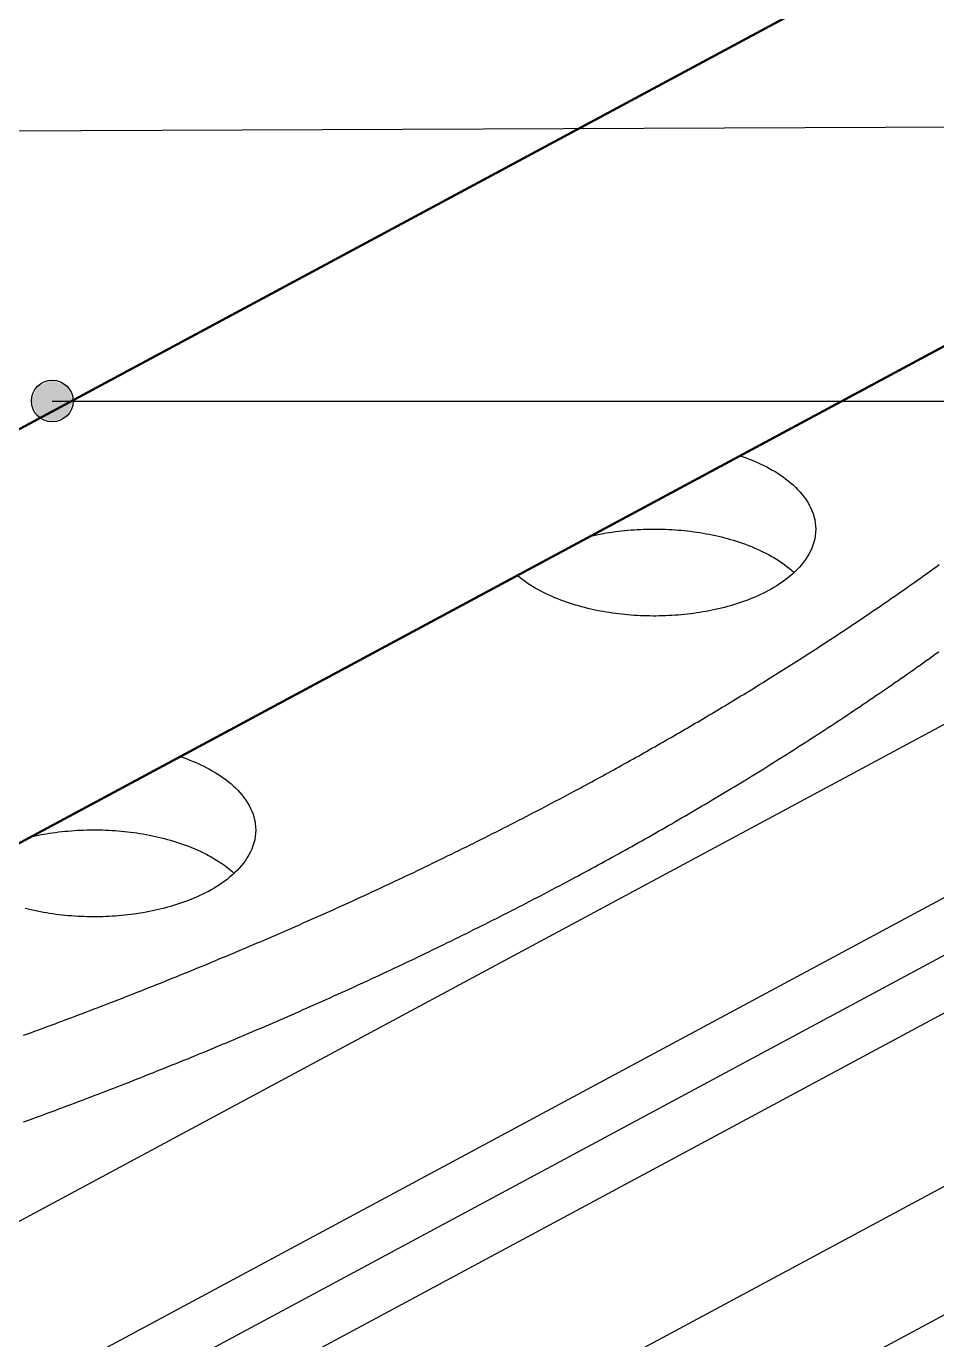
# Model space of a CAD drawing. Header units: millimetres. Extents: x 0 to 841, y 0 to 594.
# Drawn here: x 417.5 to 452.4, y 231.7 to 282 of the extents above; entities that cross this region are included whole.
import ezdxf

# ---------------------------------------------------------------- set-up
doc = ezdxf.new("R2010")
doc.units = ezdxf.units.MM
for name, color, linetype, lineweight in [('ACH', 7, 'CONTINUOUS', 13), ('COTA', 7, 'CONTINUOUS', 25), ('FINA', 7, 'CONTINUOUS', 25), ('VIS', 7, 'CONTINUOUS', 50)]:
    doc.layers.add(name, color=color, linetype=linetype, lineweight=lineweight)

msp = doc.modelspace()

# ---------------------------------------------------------------- hatches: boundary and pattern name
at = {"layer": 'ACH'}
h = msp.add_hatch(color=7, dxfattribs=at)
h.dxf.hatch_style = 1
h.paths.add_polyline_path([(419.261, 267.676), (419.026, 268.242), (418.461, 268.476), (417.895, 268.242), (417.661, 267.676), (417.895, 267.11), (418.461, 266.876), (419.026, 267.11)])

# ---------------------------------------------------------------- linework, layer by layer
at = {"layer": 'COTA'}
for p, q in [((416.491, 278.038), (570.133, 278.656)), ((418.461, 267.676), (549.644, 267.676))]:
    msp.add_line(p, q, dxfattribs=at)
msp.add_circle((418.461, 267.676), 0.8, dxfattribs=at)
at = {"layer": 'FINA'}
for points in [[(335.5, 169.746), (597.437, 310.379)], [(414.996, 265.426), (474.035, 297.124)], [(414.996, 249.554), (474.035, 281.252)], [(392.051, 222.747), (497.574, 279.402)], [(398.238, 219.425), (503.762, 276.08)], [(398.238, 217.21), (503.762, 273.865)], [(402.363, 217.21), (507.887, 273.865)], [(408.551, 213.888), (514.074, 270.543)], [(444.842, 265.578), (444.958, 265.538), (445.074, 265.496), (445.189, 265.453), (445.303, 265.407), (445.416, 265.359), (445.528, 265.31), (445.64, 265.258), (445.75, 265.205), (445.86, 265.149), (445.968, 265.091), (446.075, 265.031), (446.181, 264.969), (446.285, 264.904), (446.388, 264.836), (446.489, 264.767), (446.588, 264.694), (446.685, 264.619), (446.779, 264.541), (446.872, 264.46), (446.961, 264.376), (447.048, 264.289), (447.132, 264.199), (447.212, 264.106), (447.288, 264.009), (447.359, 263.91), (447.426, 263.807), (447.488, 263.701), (447.544, 263.591), (447.594, 263.479), (447.637, 263.364), (447.673, 263.247), (447.702, 263.128), (447.723, 263.007), (447.735, 262.885), (447.74, 262.762)], [(439.111, 262.501), (439.228, 262.527), (439.346, 262.552), (439.464, 262.575), (439.583, 262.597), (439.702, 262.618), (439.82, 262.637), (439.94, 262.655), (440.059, 262.671), (440.179, 262.686), (440.298, 262.7), (440.418, 262.712), (440.538, 262.724), (440.658, 262.734), (440.778, 262.742), (440.899, 262.75), (441.019, 262.756), (441.139, 262.761), (441.26, 262.764), (441.38, 262.766), (441.501, 262.768), (441.621, 262.767), (441.742, 262.766), (441.862, 262.763), (441.982, 262.759), (442.103, 262.754), (442.223, 262.747), (442.343, 262.74), (442.464, 262.731), (442.584, 262.72), (442.704, 262.709), (442.823, 262.696), (442.943, 262.681), (443.062, 262.666), (443.182, 262.649), (443.301, 262.631), (443.42, 262.611), (443.538, 262.59), (443.657, 262.568), (443.775, 262.544), (443.893, 262.519), (444.01, 262.492), (444.127, 262.464), (444.244, 262.435), (444.361, 262.403), (444.477, 262.371), (444.592, 262.337), (444.707, 262.301), (444.822, 262.263), (444.936, 262.224), (445.049, 262.183), (445.162, 262.141), (445.274, 262.097), (445.385, 262.05), (445.496, 262.002), (445.605, 261.952), (445.714, 261.901), (445.822, 261.847), (445.928, 261.791), (446.034, 261.732), (446.138, 261.672), (446.241, 261.609), (446.342, 261.544), (446.442, 261.477), (446.54, 261.407), (446.637, 261.335), (446.731, 261.259), (446.823, 261.182), (446.912, 261.101)], [(447.74, 262.762), (447.735, 262.637), (447.722, 262.513), (447.701, 262.39), (447.671, 262.269), (447.634, 262.15), (447.589, 262.033), (447.538, 261.92), (447.48, 261.809), (447.417, 261.702), (447.348, 261.598), (447.274, 261.497), (447.196, 261.399), (447.114, 261.305), (447.029, 261.215), (446.94, 261.127), (446.848, 261.042), (446.754, 260.961), (446.657, 260.883), (446.557, 260.807), (446.456, 260.734), (446.353, 260.664), (446.248, 260.596), (446.141, 260.531), (446.033, 260.469), (445.924, 260.409)], [(438.625, 252.797), (438.731, 252.854), (438.836, 252.911), (438.942, 252.968), (439.048, 253.025), (439.153, 253.082), (439.259, 253.139), (439.364, 253.197), (439.469, 253.254), (439.575, 253.312), (439.68, 253.369), (439.785, 253.427), (439.89, 253.485), (439.995, 253.543), (440.1, 253.601), (440.205, 253.659), (440.31, 253.717), (440.415, 253.775), (440.52, 253.834), (440.625, 253.892), (440.73, 253.951), (440.834, 254.009), (440.939, 254.068), (441.044, 254.127), (441.148, 254.186), (441.253, 254.245), (441.357, 254.304), (441.461, 254.363), (441.566, 254.422), (441.67, 254.482), (441.774, 254.541), (441.879, 254.601), (441.983, 254.661), (442.087, 254.72), (442.191, 254.78), (442.295, 254.84), (442.399, 254.9), (442.502, 254.96), (442.606, 255.021), (442.71, 255.081), (442.814, 255.141), (442.917, 255.202), (443.021, 255.262), (443.124, 255.323), (443.228, 255.384), (443.331, 255.445), (443.435, 255.506), (443.538, 255.567), (443.641, 255.628), (443.744, 255.689), (443.847, 255.751), (443.95, 255.812), (444.053, 255.874), (444.156, 255.935), (444.259, 255.997), (444.362, 256.059), (444.465, 256.121), (444.568, 256.183), (444.67, 256.245), (444.773, 256.308), (444.875, 256.37), (444.978, 256.432), (445.08, 256.495), (445.183, 256.558), (445.285, 256.62), (445.387, 256.683), (445.489, 256.746), (445.591, 256.809), (445.694, 256.872), (445.796, 256.935), (445.897, 256.999), (445.999, 257.062), (446.101, 257.126), (446.203, 257.189), (446.305, 257.253), (446.406, 257.317), (446.508, 257.381), (446.609, 257.445), (446.711, 257.509), (446.812, 257.573), (446.913, 257.638), (447.015, 257.702), (447.116, 257.766), (447.217, 257.831), (447.318, 257.896), (447.419, 257.961), (447.52, 258.026), (447.621, 258.091), (447.722, 258.156), (447.822, 258.221), (447.923, 258.286), (448.024, 258.352), (448.124, 258.417), (448.225, 258.483), (448.325, 258.549), (448.425, 258.614), (448.526, 258.68), (448.626, 258.746), (448.726, 258.813), (448.826, 258.879), (448.926, 258.945), (449.026, 259.012), (449.126, 259.078), (449.225, 259.145), (449.325, 259.212), (449.425, 259.278), (449.524, 259.345), (449.624, 259.413), (449.723, 259.48), (449.823, 259.547), (449.922, 259.614), (450.021, 259.682), (450.12, 259.749), (450.22, 259.817), (450.319, 259.885), (450.417, 259.953), (450.516, 260.021), (450.615, 260.089), (450.714, 260.157), (450.813, 260.226), (450.911, 260.294), (451.01, 260.362), (451.108, 260.431), (451.206, 260.5), (451.305, 260.569), (451.403, 260.638), (451.501, 260.707), (451.599, 260.776), (451.697, 260.845), (451.795, 260.915), (451.893, 260.984), (451.991, 261.054), (452.088, 261.123), (452.186, 261.193), (452.283, 261.263), (452.381, 261.333), (452.478, 261.403)], [(445.924, 260.409), (445.818, 260.353), (445.71, 260.299), (445.601, 260.247), (445.492, 260.197), (445.381, 260.15), (445.27, 260.104), (445.158, 260.059), (445.046, 260.017), (444.932, 259.976), (444.818, 259.937), (444.704, 259.9), (444.589, 259.864), (444.474, 259.83), (444.358, 259.797), (444.242, 259.766), (444.125, 259.737), (444.008, 259.709), (443.891, 259.682), (443.773, 259.657), (443.655, 259.633), (443.537, 259.611), (443.418, 259.59), (443.299, 259.571), (443.18, 259.553), (443.061, 259.536), (442.942, 259.52), (442.823, 259.506), (442.703, 259.493), (442.583, 259.481), (442.463, 259.471), (442.343, 259.462), (442.223, 259.454), (442.103, 259.448), (441.983, 259.442), (441.862, 259.438), (441.742, 259.436), (441.622, 259.434), (441.501, 259.434), (441.381, 259.435), (441.261, 259.437), (441.141, 259.441), (441.02, 259.446), (440.9, 259.452), (440.78, 259.459), (440.66, 259.468), (440.54, 259.478), (440.42, 259.489), (440.301, 259.501), (440.181, 259.515), (440.062, 259.53), (439.942, 259.547), (439.823, 259.564), (439.705, 259.583), (439.586, 259.604), (439.468, 259.626), (439.35, 259.649), (439.232, 259.674), (439.114, 259.7), (438.997, 259.727), (438.88, 259.756), (438.764, 259.787), (438.648, 259.819), (438.532, 259.852), (438.417, 259.888), (438.303, 259.924), (438.189, 259.963), (438.075, 260.003), (437.962, 260.045), (437.85, 260.088), (437.739, 260.134), (437.628, 260.181), (437.518, 260.23), (437.409, 260.281), (437.301, 260.334), (437.194, 260.39), (437.089, 260.447), (436.984, 260.506), (436.881, 260.568), (436.779, 260.632), (436.678, 260.698), (436.58, 260.767), (436.483, 260.839), (436.388, 260.913), (436.295, 260.989)], [(438.625, 249.475), (438.754, 249.545), (438.884, 249.614), (439.013, 249.684), (439.142, 249.754), (439.271, 249.824), (439.4, 249.894), (439.529, 249.964), (439.657, 250.035), (439.786, 250.106), (439.915, 250.176), (440.043, 250.247), (440.172, 250.318), (440.3, 250.389), (440.428, 250.461), (440.557, 250.532), (440.685, 250.604), (440.813, 250.675), (440.941, 250.747), (441.069, 250.819), (441.197, 250.891), (441.325, 250.963), (441.452, 251.036), (441.58, 251.108), (441.707, 251.181), (441.835, 251.254), (441.962, 251.327), (442.09, 251.4), (442.217, 251.473), (442.344, 251.547), (442.471, 251.62), (442.598, 251.694), (442.725, 251.768), (442.852, 251.841), (442.978, 251.916), (443.105, 251.99), (443.232, 252.064), (443.358, 252.139), (443.485, 252.213), (443.611, 252.288), (443.737, 252.363), (443.863, 252.438), (443.989, 252.513), (444.115, 252.589), (444.241, 252.664), (444.367, 252.74), (444.493, 252.816), (444.618, 252.892), (444.744, 252.968), (444.869, 253.044), (444.995, 253.121), (445.12, 253.197), (445.245, 253.274), (445.37, 253.351), (445.495, 253.428), (445.62, 253.505), (445.745, 253.582), (445.87, 253.659), (445.994, 253.737), (446.119, 253.815), (446.243, 253.893), (446.368, 253.971), (446.492, 254.049), (446.616, 254.127), (446.74, 254.206), (446.864, 254.284), (446.988, 254.363), (447.112, 254.442), (447.235, 254.521), (447.359, 254.6), (447.482, 254.679), (447.606, 254.759), (447.729, 254.839), (447.852, 254.918), (447.975, 254.998), (448.098, 255.079), (448.221, 255.159), (448.344, 255.239), (448.467, 255.32), (448.59, 255.401), (448.712, 255.481), (448.834, 255.562), (448.957, 255.644), (449.079, 255.725), (449.201, 255.806), (449.323, 255.888), (449.445, 255.97), (449.567, 256.052), (449.688, 256.134), (449.81, 256.216), (449.931, 256.299), (450.053, 256.381), (450.174, 256.464), (450.295, 256.547), (450.416, 256.63), (450.537, 256.713), (450.658, 256.797), (450.779, 256.88), (450.899, 256.964), (451.02, 257.048), (451.14, 257.132), (451.261, 257.216), (451.381, 257.3), (451.501, 257.385), (451.621, 257.469), (451.741, 257.554), (451.86, 257.639), (451.98, 257.724), (452.099, 257.809), (452.219, 257.895), (452.338, 257.98), (452.457, 258.066)], [(423.366, 254.048), (423.482, 254.008), (423.598, 253.966), (423.712, 253.922), (423.826, 253.876), (423.94, 253.829), (424.052, 253.779), (424.163, 253.728), (424.274, 253.674), (424.383, 253.619), (424.492, 253.561), (424.599, 253.501), (424.704, 253.438), (424.809, 253.373), (424.911, 253.306), (425.012, 253.236), (425.111, 253.164), (425.208, 253.088), (425.303, 253.01), (425.396, 252.929), (425.485, 252.846), (425.572, 252.759), (425.655, 252.669), (425.735, 252.575), (425.811, 252.479), (425.883, 252.379), (425.95, 252.276), (426.012, 252.17), (426.068, 252.061), (426.118, 251.949), (426.161, 251.834), (426.197, 251.717), (426.226, 251.597), (426.247, 251.476), (426.259, 251.354), (426.263, 251.231)], [(417.362, 243.362), (417.513, 243.417), (417.664, 243.472), (417.815, 243.527), (417.965, 243.583), (418.116, 243.638), (418.266, 243.694), (418.417, 243.75), (418.568, 243.806), (418.718, 243.862), (418.868, 243.918), (419.019, 243.974), (419.169, 244.031), (419.319, 244.087), (419.47, 244.144), (419.62, 244.201), (419.77, 244.258), (419.92, 244.315), (420.07, 244.372), (420.22, 244.43), (420.37, 244.487), (420.52, 244.545), (420.669, 244.603), (420.819, 244.66), (420.969, 244.719), (421.119, 244.777), (421.268, 244.835), (421.418, 244.894), (421.567, 244.952), (421.717, 245.011), (421.866, 245.07), (422.015, 245.129), (422.165, 245.188), (422.314, 245.247), (422.463, 245.307), (422.612, 245.366), (422.761, 245.426), (422.91, 245.486), (423.059, 245.546), (423.208, 245.606), (423.357, 245.666), (423.506, 245.726), (423.654, 245.787), (423.803, 245.847), (423.952, 245.908), (424.1, 245.969), (424.249, 246.03), (424.397, 246.091), (424.546, 246.153), (424.694, 246.214), (424.842, 246.276), (424.99, 246.338), (425.139, 246.399), (425.287, 246.461), (425.435, 246.524), (425.583, 246.586), (425.731, 246.648), (425.879, 246.711), (426.026, 246.774), (426.174, 246.837), (426.322, 246.9), (426.469, 246.963), (426.617, 247.026), (426.764, 247.09), (426.912, 247.153), (427.059, 247.217), (427.207, 247.281), (427.354, 247.345), (427.501, 247.409), (427.648, 247.473), (427.795, 247.538), (427.942, 247.602), (428.089, 247.667), (428.236, 247.732), (428.383, 247.797), (428.53, 247.862), (428.676, 247.927), (428.823, 247.993), (428.969, 248.059), (429.116, 248.124), (429.262, 248.19), (429.409, 248.256), (429.555, 248.322), (429.701, 248.389), (429.847, 248.455), (429.993, 248.522), (430.139, 248.589), (430.285, 248.656), (430.431, 248.723), (430.577, 248.79), (430.723, 248.857), (430.869, 248.925), (431.014, 248.992), (431.16, 249.06), (431.305, 249.128), (431.451, 249.196), (431.596, 249.265), (431.741, 249.333), (431.886, 249.402), (432.032, 249.47), (432.177, 249.539), (432.322, 249.608), (432.466, 249.677), (432.611, 249.747), (432.756, 249.816), (432.901, 249.886), (433.045, 249.955), (433.19, 250.025), (433.334, 250.095), (433.479, 250.166), (433.623, 250.236), (433.767, 250.307), (433.912, 250.377), (434.056, 250.448), (434.2, 250.519), (434.344, 250.59), (434.487, 250.661), (434.631, 250.733), (434.775, 250.804), (434.919, 250.876), (435.062, 250.948), (435.206, 251.02), (435.349, 251.092), (435.492, 251.165), (435.636, 251.237), (435.779, 251.31), (435.922, 251.383), (436.065, 251.456), (436.208, 251.529), (436.351, 251.602), (436.493, 251.676), (436.636, 251.75), (436.779, 251.823), (436.921, 251.897), (437.064, 251.971), (437.206, 252.046), (437.348, 252.12), (437.491, 252.195), (437.633, 252.269), (437.775, 252.344), (437.917, 252.419), (438.058, 252.495), (438.2, 252.57), (438.342, 252.646), (438.483, 252.721), (438.625, 252.797)], [(417.634, 250.971), (417.752, 250.997), (417.87, 251.021), (417.988, 251.045), (418.107, 251.067), (418.225, 251.087), (418.344, 251.106), (418.463, 251.124), (418.583, 251.141), (418.702, 251.156), (418.822, 251.17), (418.942, 251.182), (419.062, 251.193), (419.182, 251.203), (419.302, 251.212), (419.422, 251.219), (419.543, 251.225), (419.663, 251.23), (419.784, 251.234), (419.904, 251.236), (420.024, 251.237), (420.145, 251.237), (420.265, 251.235), (420.386, 251.233), (420.506, 251.229), (420.627, 251.223), (420.747, 251.217), (420.867, 251.209), (420.987, 251.2), (421.107, 251.19), (421.227, 251.178), (421.347, 251.165), (421.467, 251.151), (421.586, 251.135), (421.706, 251.118), (421.825, 251.1), (421.944, 251.081), (422.062, 251.06), (422.181, 251.037), (422.299, 251.014), (422.417, 250.988), (422.534, 250.962), (422.651, 250.934), (422.768, 250.904), (422.884, 250.873), (423, 250.84), (423.116, 250.806), (423.231, 250.77), (423.345, 250.733), (423.459, 250.694), (423.573, 250.653), (423.686, 250.61), (423.798, 250.566), (423.909, 250.52), (424.019, 250.472), (424.129, 250.422), (424.238, 250.37), (424.345, 250.316), (424.452, 250.26), (424.558, 250.202), (424.662, 250.142), (424.765, 250.079), (424.866, 250.014), (424.966, 249.947), (425.064, 249.877), (425.161, 249.804), (425.255, 249.729), (425.347, 249.651), (425.436, 249.57)], [(426.263, 251.231), (426.259, 251.107), (426.246, 250.983), (426.225, 250.86), (426.195, 250.739), (426.158, 250.619), (426.113, 250.503), (426.062, 250.389), (426.004, 250.279), (425.94, 250.171), (425.872, 250.067), (425.798, 249.966), (425.72, 249.869), (425.638, 249.775), (425.553, 249.684), (425.464, 249.596), (425.372, 249.512), (425.277, 249.431), (425.18, 249.352), (425.081, 249.276), (424.98, 249.204), (424.877, 249.134), (424.772, 249.066), (424.665, 249.001), (424.557, 248.938), (424.448, 248.878)], [(417.362, 240.04), (417.513, 240.095), (417.664, 240.15), (417.815, 240.205), (417.965, 240.261), (418.116, 240.316), (418.266, 240.372), (418.417, 240.428), (418.568, 240.484), (418.718, 240.54), (418.868, 240.596), (419.019, 240.652), (419.169, 240.709), (419.319, 240.765), (419.47, 240.822), (419.62, 240.879), (419.77, 240.936), (419.92, 240.993), (420.07, 241.05), (420.22, 241.108), (420.37, 241.165), (420.52, 241.223), (420.669, 241.281), (420.819, 241.338), (420.969, 241.396), (421.119, 241.455), (421.268, 241.513), (421.418, 241.571), (421.567, 241.63), (421.717, 241.689), (421.866, 241.748), (422.015, 241.807), (422.165, 241.866), (422.314, 241.925), (422.463, 241.984), (422.612, 242.044), (422.761, 242.104), (422.91, 242.164), (423.059, 242.223), (423.208, 242.284), (423.357, 242.344), (423.506, 242.404), (423.654, 242.465), (423.803, 242.525), (423.952, 242.586), (424.1, 242.647), (424.249, 242.708), (424.397, 242.769), (424.546, 242.831), (424.694, 242.892), (424.842, 242.954), (424.99, 243.016), (425.139, 243.077), (425.287, 243.139), (425.435, 243.202), (425.583, 243.264), (425.731, 243.326), (425.879, 243.389), (426.026, 243.452), (426.174, 243.515), (426.322, 243.578), (426.469, 243.641), (426.617, 243.704), (426.764, 243.768), (426.912, 243.831), (427.059, 243.895), (427.207, 243.959), (427.354, 244.023), (427.501, 244.087), (427.648, 244.151), (427.795, 244.216), (427.942, 244.28), (428.089, 244.345), (428.236, 244.41), (428.383, 244.475), (428.53, 244.54), (428.676, 244.605), (428.823, 244.671), (428.969, 244.737), (429.116, 244.802), (429.262, 244.868), (429.409, 244.934), (429.555, 245), (429.701, 245.067), (429.847, 245.133), (429.993, 245.2), (430.139, 245.267), (430.285, 245.334), (430.431, 245.401), (430.577, 245.468), (430.723, 245.535), (430.869, 245.603), (431.014, 245.67), (431.16, 245.738), (431.305, 245.806), (431.451, 245.874), (431.596, 245.943), (431.741, 246.011), (431.886, 246.079), (432.032, 246.148), (432.177, 246.217), (432.322, 246.286), (432.466, 246.355), (432.611, 246.425), (432.756, 246.494), (432.901, 246.564), (433.045, 246.633), (433.19, 246.703), (433.334, 246.773), (433.479, 246.844), (433.623, 246.914), (433.767, 246.984), (433.912, 247.055), (434.056, 247.126), (434.2, 247.197), (434.344, 247.268), (434.487, 247.339), (434.631, 247.411), (434.775, 247.482), (434.919, 247.554), (435.062, 247.626), (435.206, 247.698), (435.349, 247.77), (435.492, 247.843), (435.636, 247.915), (435.779, 247.988), (435.922, 248.061), (436.065, 248.134), (436.208, 248.207), (436.351, 248.28), (436.493, 248.354), (436.636, 248.427), (436.779, 248.501), (436.921, 248.575), (437.064, 248.649), (437.206, 248.724), (437.348, 248.798), (437.491, 248.873), (437.633, 248.947), (437.775, 249.022), (437.917, 249.097), (438.058, 249.173), (438.2, 249.248), (438.342, 249.323), (438.483, 249.399), (438.625, 249.475)], [(424.448, 248.878), (424.342, 248.823), (424.234, 248.769), (424.126, 248.717), (424.016, 248.667), (423.906, 248.62), (423.795, 248.574), (423.684, 248.53), (423.571, 248.487), (423.458, 248.447), (423.345, 248.408), (423.231, 248.37), (423.116, 248.335), (423.001, 248.3), (422.885, 248.268), (422.769, 248.237), (422.653, 248.207), (422.536, 248.179), (422.419, 248.153), (422.301, 248.128), (422.184, 248.104), (422.066, 248.082), (421.947, 248.061), (421.829, 248.041), (421.71, 248.023), (421.591, 248.006), (421.472, 247.99), (421.353, 247.976), (421.234, 247.963), (421.114, 247.952), (420.994, 247.941), (420.875, 247.932), (420.755, 247.924), (420.635, 247.918), (420.515, 247.912), (420.395, 247.908), (420.275, 247.905), (420.155, 247.904), (420.035, 247.904), (419.915, 247.905), (419.795, 247.907), (419.675, 247.91), (419.555, 247.915), (419.435, 247.921), (419.315, 247.928), (419.195, 247.937), (419.075, 247.946), (418.956, 247.957), (418.836, 247.97), (418.717, 247.983), (418.598, 247.998), (418.479, 248.014), (418.36, 248.032), (418.241, 248.051), (418.123, 248.071), (418.005, 248.093), (417.887, 248.116), (417.769, 248.14), (417.652, 248.166), (417.535, 248.193), (417.419, 248.222)]]:
    msp.add_lwpolyline(points, dxfattribs=at)
at = {"layer": 'VIS'}
for points in [[(414.996, 265.426), (474.035, 297.124)], [(414.996, 249.554), (474.035, 281.252)]]:
    msp.add_lwpolyline(points, dxfattribs=at)

doc.saveas('drawing.dxf')
